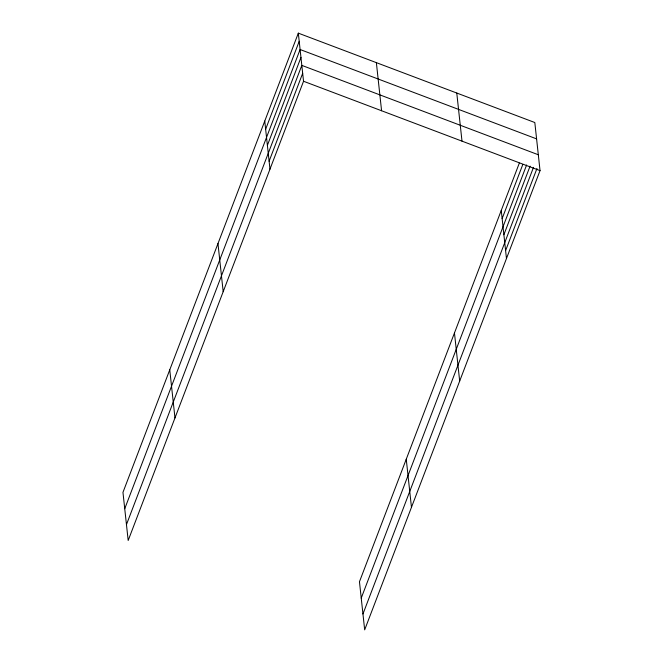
<?xml version="1.0" encoding="UTF-8"?>
<svg xmlns="http://www.w3.org/2000/svg" width="663" height="663" viewBox="0 0 663 663"><rect width="100%" height="100%" fill="white"/><g stroke="black" fill="none" stroke-linecap="round" stroke-linejoin="round"><path stroke-width="0.99" d="M298.325 33.15L122.962 492.369L128.183 540.469L303.538 81.259L298.325 33.15L534.817 122.531L540.038 170.631L364.675 629.85L359.462 581.741L519.328 163.098M265.648 129.227L299.212 41.33M124.743 508.72L300.099 49.51L536.591 138.882M267.396 145.338L300.961 57.441M126.459 524.599L301.822 65.38L538.315 154.761M269.112 161.217L302.676 73.32M502.14 218.608L522.792 164.515M361.236 598.101L526.629 164.963M503.888 234.719L530.077 166.14M362.959 613.971L533.516 167.316M505.612 250.597L536.964 168.493M303.538 81.259L540.038 170.631M501.253 210.428L506.466 258.537M456.774 93.035L461.995 141.136M454.462 332.959L459.674 381.068M376.369 62.645L381.581 110.754M406.253 459.21L411.466 507.319M264.761 121.047L269.974 169.156M217.97 243.586L223.182 291.687M169.753 369.83L174.974 417.939"/></g></svg>
